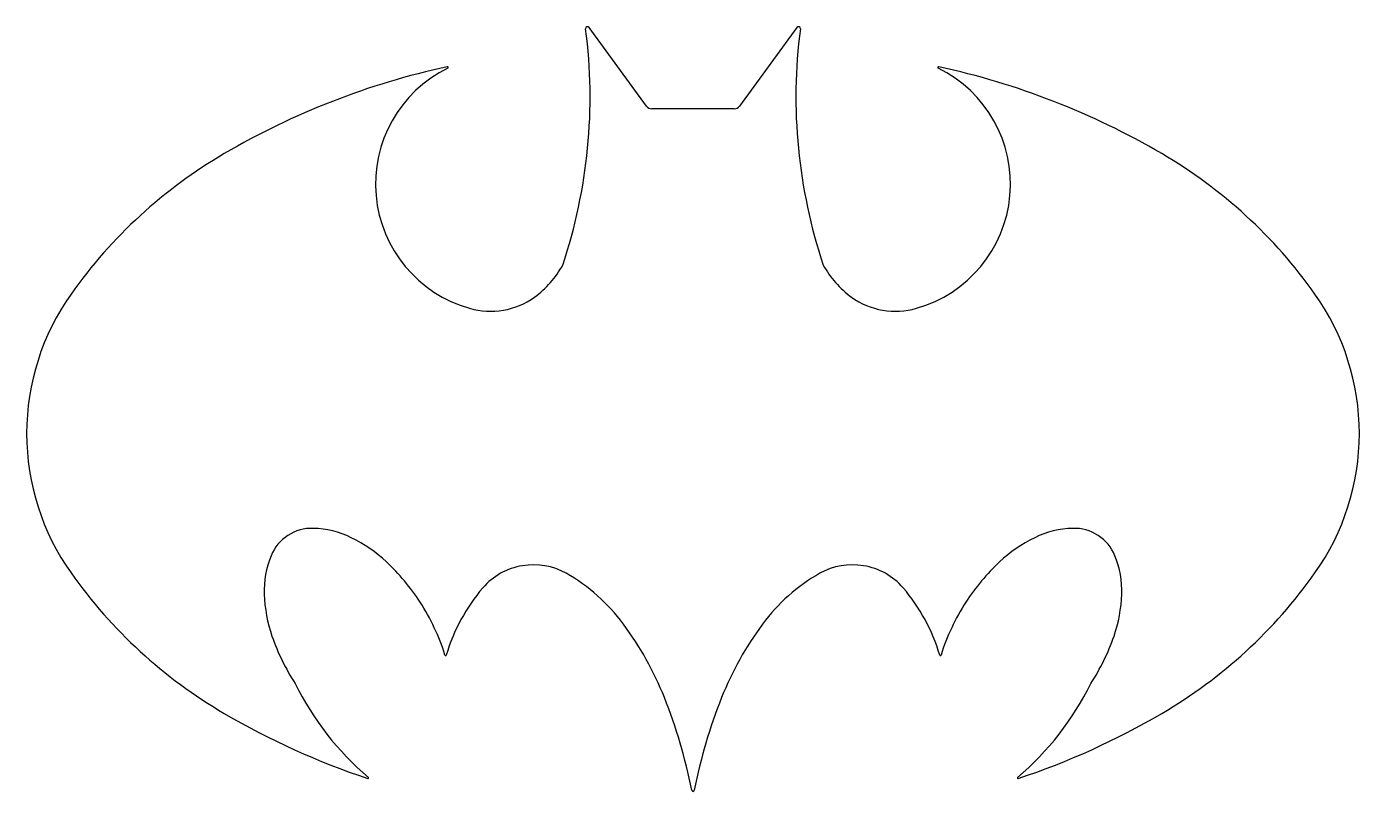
# Model space of a CAD drawing. Extents: x 0 to 200, y 0 to 115.
import ezdxf

# ---------------------------------------------------------------- set-up
doc = ezdxf.new("R2010")
doc.units = 0
doc.layers.add('WHITE', color=7, linetype='CONTINUOUS')

msp = doc.modelspace()

# ---------------------------------------------------------------- linework, layer by layer
at = {"layer": 'WHITE', "linetype": 'CONTINUOUS'}
for p, q in [((93.1, 102.97), (84.52, 114.78)), ((115.7, 114.78), (107.12, 102.97)), ((106.31, 102.56), (93.91, 102.56))]:
    msp.add_line(p, q, dxfattribs=at)
for centre, radius, start, end in [((5.449964, 104.291255), 79.199868, -18.561625, 7.457016), ((84.27825, 114.602357), 0.3, 36.309165, 186.191846), ((194.770036, 104.291255), 79.199868, 172.542984, 198.561625), ((115.94175, 114.602357), 0.3, -6.191846, 143.690835), ((87.414101, -2.856118), 114.319937, 102.228442, 120.327017), ((71.809597, 91.260604), 19.400002, 116.115708, 254.238794), ((63.235, 108.775), 0.101242, -69.775141, 110.224859), ((128.410403, 91.260604), 19.400002, -74.238794, 63.884292), ((136.985, 108.775), 0.101242, 69.775141, 249.775141), ((112.821748, -2.859645), 114.320029, 59.676406, 77.779696), ((93.907406, 103.559998), 1.000001, -143.843203, -89.851385), ((106.312594, 103.559998), 1.000001, -90.148615, -36.156797), ((67.035159, 31.969253), 73.970121, 120.322601, 144.693785), ((133.177663, 31.979127), 73.970273, 35.296761, 59.662052), ((68.028988, 85.815432), 14.200048, -54.326332, -28.315383), ((132.191013, 85.815432), 14.200048, -151.684617, -125.673668), ((36.259927, 53.762459), 36.259927, 144.691353, 180.003885), ((69.713194, 83.331064), 11.199983, -106.45853, -53.913819), ((130.506807, 83.331064), 11.199983, -126.086181, -73.54147), ((163.960073, 53.762459), 36.259927, -0.003885, 35.308647), ((36.260014, 53.76757), 36.260014, -179.988038, -144.691395), ((163.959987, 53.76757), 36.260014, -35.308605, -0.011962), ((42.868344, 32.88247), 6.638349, 123.019883, 157.620049), ((42.868344, 32.88247), 6.640016, 88.432321, 123.019883), ((42.653854, 25.605671), 13.919967, 63.935713, 88.36921), ((39.270188, 18.677793), 21.630004, 46.934101, 63.947404), ((160.949812, 18.677793), 21.630004, 116.052596, 133.065899), ((157.566146, 25.605671), 13.919967, 91.63079, 116.064287), ((157.349219, 32.88409), 6.63833, 56.95487, 91.54704), ((157.349219, 32.88409), 6.639986, 22.359019, 56.95487), ((49.601002, 30.108855), 13.919944, 157.614838, 182.053773), ((31.919, 10.779418), 32.419997, 33.028212, 46.974344), ((76.209286, 24.221691), 9.819987, 60.398585, 100.08333), ((124.018335, 24.22033), 9.819995, 79.961838, 119.585427), ((168.301, 10.779418), 32.419997, 133.025656, 146.971788), ((150.618998, 30.108855), 13.919944, -2.053773, 22.385162), ((67.035159, 75.560747), 73.970121, -144.693785, -120.322601), ((76.0628, 24.014436), 10.000023, 99.049033, 138.962345), ((67.232109, 8.504897), 27.919896, 36.519693, 60.312435), ((132.980627, 8.495), 27.919951, 119.646728, 143.455114), ((124.1572, 24.014436), 10.000023, 41.037655, 80.950967), ((133.177663, 75.550873), 73.970273, -59.662052, -35.296761), ((89.795302, 12.499915), 27.920028, 139.641596, 163.392167), ((110.424698, 12.499915), 27.920028, 16.607833, 40.358404), ((57.305987, 30.388193), 21.62999, -177.938195, -160.954728), ((31.911863, 10.790375), 32.420012, 17.39022, 33.005103), ((168.308137, 10.790375), 32.420012, 146.994897, 162.60978), ((142.914014, 30.388193), 21.62999, -19.045272, -2.061805), ((50.529405, -3.924787), 48.739982, 21.716875, 36.577742), ((149.690596, -3.924787), 48.739982, 143.422258, 158.283125), ((67.508688, 33.899527), 32.420008, -160.9727, -146.931857), ((132.711313, 33.899527), 32.420008, -33.068143, -19.0273), ((62.945, 20.511225), 0.1, -161.805092, -18.194908), ((137.275, 20.511225), 0.1, -161.805092, -18.194908), ((79.977409, 35.768146), 44.20006, -153.737049, -130.383781), ((120.242591, 35.768146), 44.20006, -49.616219, -26.262951), ((22.431855, -15.077595), 78.970045, 11.154812, 21.691158), ((177.788146, -15.077595), 78.970045, 158.308842, 168.845188), ((87.442012, 110.369752), 114.319909, -120.343232, -108.456548), ((112.801176, 110.377668), 114.320079, -71.555731, -59.664476), ((51.270797, 2.027814), 0.1, -102.003099, 46.208557), ((148.949204, 2.027814), 0.1, 133.791443, 282.003099), ((100.11, 0.2), 0.2, 180, 360)]:
    msp.add_arc(centre, radius, start, end, dxfattribs=at)

doc.saveas('drawing.dxf')
